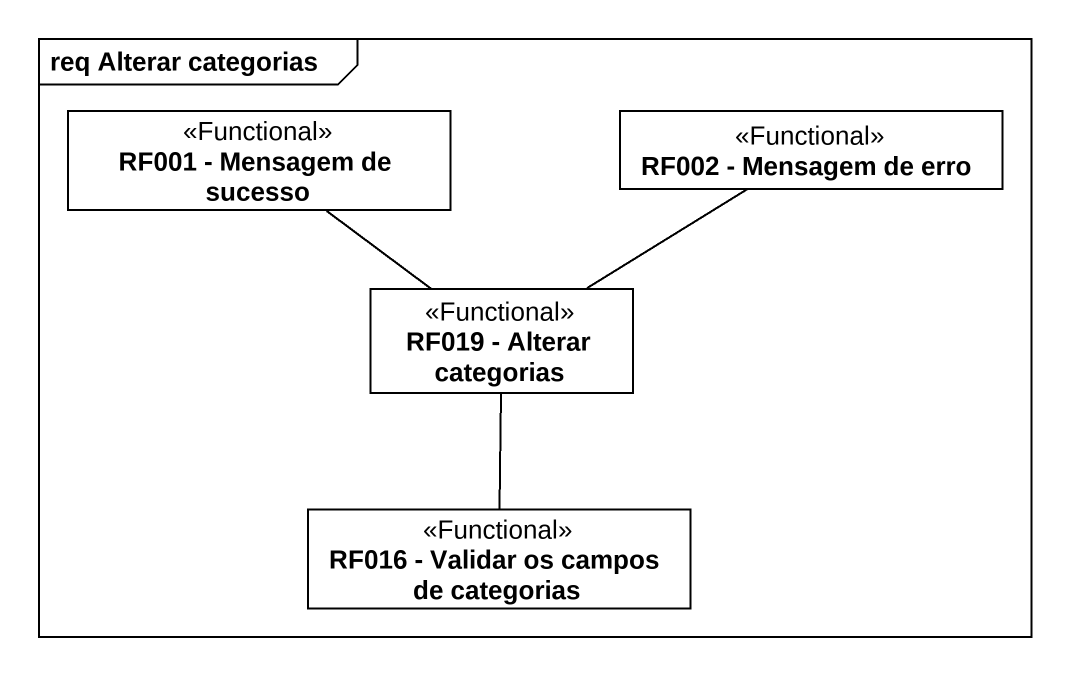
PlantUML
@startuml
mainframe req Alterar categorias
hide circle
hide empty members
class "RF001 - Mensagem de sucesso" as RF001_Mensagem_de_sucesso <<Functional>>
class "RF002 - Mensagem de erro" as RF002_Mensagem_de_erro <<Functional>>
class "RF019 - Alterar categorias" as RF019_Alterar_categorias <<Functional>>
class "RF016 - Validar os campos de categorias" as RF016_Validar_os_campos_de <<Functional>>
RF001_Mensagem_de_sucesso -- RF019_Alterar_categorias
RF002_Mensagem_de_erro -- RF019_Alterar_categorias
RF016_Validar_os_campos_de -up- RF019_Alterar_categorias
@enduml
